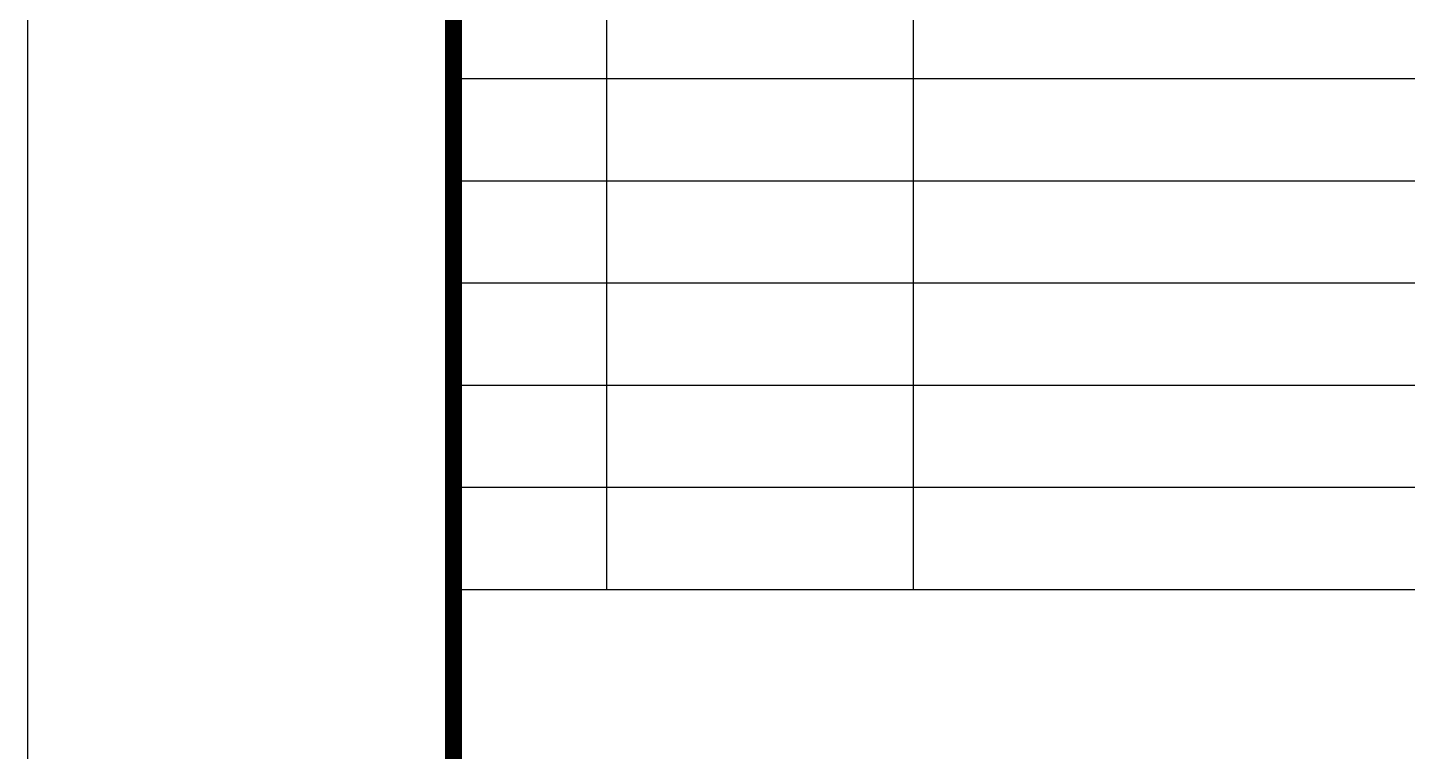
# Model space of a CAD drawing. Extents: x 4689302 to 7068445, y -422737 to 2032183.
# Drawn here: x 4689302 to 4697404, y -272689 to -268437 of the extents above; entities that cross this region are included whole.
import ezdxf

# ---------------------------------------------------------------- set-up
doc = ezdxf.new("R2010")
doc.units = 0
doc.header["$LTSCALE"] = 1000
doc.header["$MEASUREMENT"] = 0
doc.layers.add('PUB_TITLE', color=4, linetype='CONTINUOUS')

msp = doc.modelspace()

# ---------------------------------------------------------------- linework, layer by layer
at = {"layer": 'PUB_TITLE'}
for p, q in [((4692702.1, -251337.3), (4692702.1, -271737.3)), ((4694502.1, -251337.3), (4694502.1, -271737.3)), ((4691802.1, -268737.3), (4709802.1, -268737.3)), ((4691802.1, -269337.3), (4709802.1, -269337.3)), ((4691802.1, -269937.3), (4709802.1, -269937.3)), ((4691802.1, -270537.3), (4709802.1, -270537.3)), ((4691802.1, -271137.3), (4709802.1, -271137.3)), ((4691802.1, -271737.3), (4709802.1, -271737.3))]:
    msp.add_line(p, q, dxfattribs=at)
msp.add_lwpolyline([(4689302.1, -279337.3), (4710302.1, -279337.3), (4710302.1, -249637.3), (4689302.1, -249637.3)], close=True, dxfattribs=at)
at = {"layer": 'PUB_TITLE', "const_width": 100}
msp.add_lwpolyline([(4691802.1, -278837.3), (4709802.1, -278837.3), (4709802.1, -250137.3), (4691802.1, -250137.3)], close=True, dxfattribs=at)

doc.saveas('drawing.dxf')
